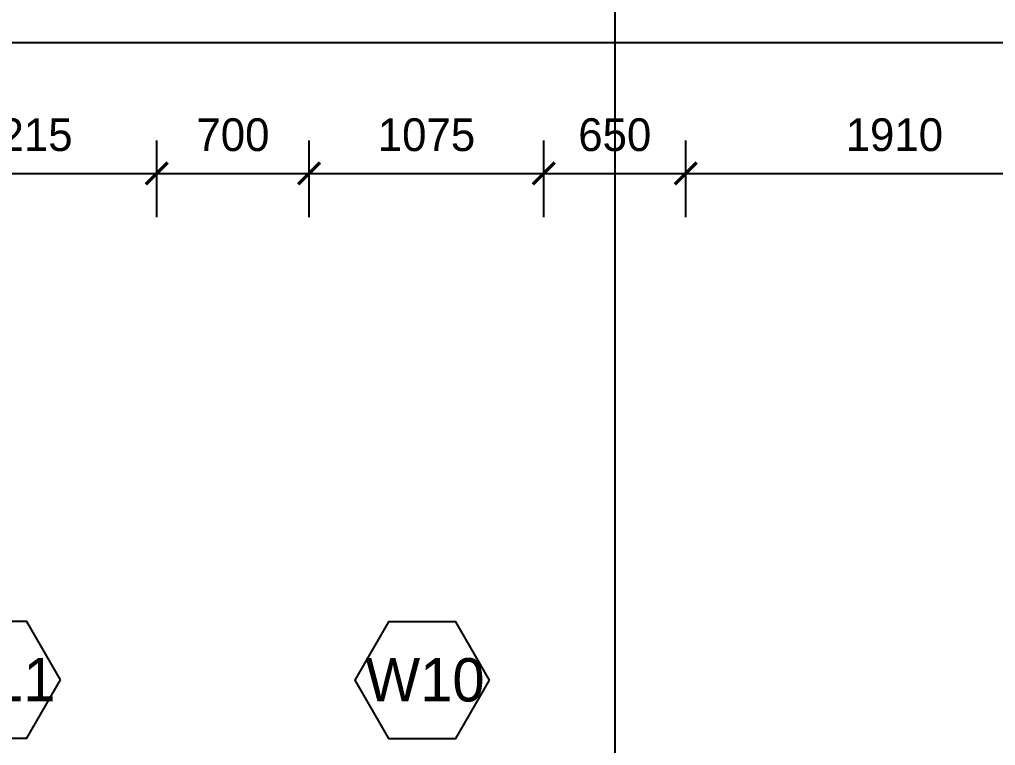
# Model space of a CAD drawing. Header units: millimetres. Extents: x 173236 to 801264, y -94969 to 615039.
# Drawn here: x 640923 to 645394, y 105647 to 108973 of the extents above; entities that cross this region are included whole.
import ezdxf
from ezdxf.enums import TextEntityAlignment as Align

# ---------------------------------------------------------------- set-up
doc = ezdxf.new("R2010")
doc.units = ezdxf.units.MM
doc.header["$MEASUREMENT"] = 0
doc.header["$PDMODE"] = 2
doc.layers.add('00-Def-points', color=7, linetype='Continuous', plot=False)
for name, color, linetype in [('VOX-A-ANNO-DIMS', 160, 'Continuous'), ('VOX-A-ANNO-GRID-LINE', 254, 'Continuous'), ('VOX-A-ANNO-WNTAG', 183, 'Continuous')]:
    doc.layers.add(name, color=color, linetype=linetype)
doc.styles.add('1.5 mm Rotis Annotative', font='', dxfattribs={"height": 1.5})
doc.styles.add('2 mm Rotis Annotative', font='', dxfattribs={"height": 2})
doc.styles.get('1.5 mm Rotis Annotative').set_extended_font_data('Rotis Sans Serif')
doc.styles.get('2 mm Rotis Annotative').set_extended_font_data('Rotis Sans Serif')
doc.dimstyles.new('1.5 mm Rotis Annotative', dxfattribs={"dimtxt": 1.5, "dimasz": 1, "dimexe": 1.5, "dimexo": 0, "dimgap": 1, "dimtad": 1, "dimdec": 0, "dimrnd": 5, "dimzin": 0, "dimdsep": 46, "dimtxsty": '1.5 mm Rotis Annotative', "dimblk": 'ARCHTICK', "dimcen": 0.09, "dimdle": 1, "dimadec": 0, "dimazin": 0, "dimtfac": 1, "dimtdec": 0, "dimtofl": 0, "dimtmove": 1, "dimatfit": 3, "dimfxl": 2, "dimfxlon": 1, "dimtolj": 1, "dimtzin": 0, "dimarcsym": 0})

# ---------------------------------------------------------------- blocks, each defined once
blk = doc.blocks.new('dd')
at = {"layer": 'VOX-A-ANNO-GRID-LINE', "transparency": 33554610}
blk.add_line((711725.6, 167520.5), (711725.6, 143590.4), dxfattribs=at)
blk = doc.blocks.new('VOX-A-WINDOW-TAG')
at = {"layer": 'VOX-A-ANNO-WNTAG'}
blk.add_lwpolyline([(3.114, -0.014), (1.571, 2.658), (-1.515, 2.658), (-3.059, -0.014), (-1.515, -2.687), (1.571, -2.687)], close=True, dxfattribs=at)
at = {"style": '2 mm Rotis Annotative', "flags": 1}
blk.add_attdef('WINDOWDIMENSION', text='', height=1.984, dxfattribs=at).set_placement((0.451, -3.053), align=Align.MIDDLE_CENTER)
at = {"layer": 'VOX-A-ANNO-WNTAG', "style": '2 mm Rotis Annotative'}
blk.add_attdef('W1', text='', height=1.984, dxfattribs=at).set_placement((0.163, 0.003), align=Align.MIDDLE)
blk = doc.blocks.new('DOOR & WINDOW')
at = {"xscale": 100, "yscale": 100, "zscale": 100}
for p, values in [((755738.9, 153023.5), {'W1': 'W11'}), ((757704.1, 153022.3), {'W1': 'W10'})]:
    blk.add_blockref('VOX-A-WINDOW-TAG', p, dxfattribs=at).add_auto_attribs(values)
blk = doc.blocks.new('_ArchTick')
at = {"color": 0, "linetype": 'ByBlock', "const_width": 0.15}
blk.add_lwpolyline([(-0.5, -0.5), (0.5, 0.5)], dxfattribs=at)
blk = doc.blocks.new('*D499')
at = {"layer": 'Defpoints', "color": 0, "transparency": 16777216}
for p in [(641676.7, 174989.1), (640459.2, 171886.3), (641676.7, 171886.3)]:
    blk.add_point(p, dxfattribs=at)
at = {"layer": 'VOX-A-ANNO-DIMS', "color": 0, "lineweight": -2, "transparency": 16777216}
for p, q in [((640459.2, 174789.1), (640459.2, 175139.1)), ((641676.7, 174789.1), (641676.7, 175139.1)), ((640359.2, 174989.1), (641776.7, 174989.1))]:
    blk.add_line(p, q, dxfattribs=at)
at = {"layer": 'VOX-A-ANNO-DIMS', "color": 0, "lineweight": -2, "transparency": 16777216, "xscale": 100, "yscale": 100, "zscale": 100}
for p, rotation in [((640459.2, 174989.1), 180.00000000007), ((641676.7, 174989.1), 7.002309186710079e-11)]:
    blk.add_blockref('_ArchTick', p, dxfattribs=dict(at, rotation=rotation))
at = {"layer": 'VOX-A-ANNO-DIMS', "color": 0, "transparency": 16777216, "insert": (641068, 175165.3), "char_height": 150, "attachment_point": 5, "style": '1.5 mm Rotis Annotative'}
blk.add_mtext('\\A1;1215', dxfattribs=at)
blk = doc.blocks.new('*D500')
at = {"layer": 'Defpoints', "color": 0, "transparency": 16777216}
for p in [(642374.8, 174989.1), (641676.7, 171886.3), (642374.8, 171886.3)]:
    blk.add_point(p, dxfattribs=at)
at = {"layer": 'VOX-A-ANNO-DIMS', "color": 0, "lineweight": -2, "transparency": 16777216}
for p, q in [((641676.7, 174789.1), (641676.7, 175139.1)), ((642374.8, 174789.1), (642374.8, 175139.1)), ((641576.7, 174989.1), (642474.8, 174989.1))]:
    blk.add_line(p, q, dxfattribs=at)
at = {"layer": 'VOX-A-ANNO-DIMS', "color": 0, "lineweight": -2, "transparency": 16777216, "xscale": 100, "yscale": 100, "zscale": 100}
for p, rotation in [((641676.7, 174989.1), 180.00000000007), ((642374.8, 174989.1), 7.002309186710079e-11)]:
    blk.add_blockref('_ArchTick', p, dxfattribs=dict(at, rotation=rotation))
at = {"layer": 'VOX-A-ANNO-DIMS', "color": 0, "transparency": 16777216, "insert": (642025.8, 175165.3), "char_height": 150, "attachment_point": 5, "style": '1.5 mm Rotis Annotative'}
blk.add_mtext('\\A1;700', dxfattribs=at)
blk = doc.blocks.new('*D501')
at = {"layer": 'Defpoints', "color": 0, "transparency": 16777216}
for p in [(643449.8, 174989.1), (642374.8, 171886.3), (643449.8, 171886.4)]:
    blk.add_point(p, dxfattribs=at)
at = {"layer": 'VOX-A-ANNO-DIMS', "color": 0, "lineweight": -2, "transparency": 16777216}
for p, q in [((642374.8, 174789.1), (642374.8, 175139.1)), ((643449.8, 174789.1), (643449.8, 175139.1)), ((642274.8, 174989.1), (643549.8, 174989.1))]:
    blk.add_line(p, q, dxfattribs=at)
at = {"layer": 'VOX-A-ANNO-DIMS', "color": 0, "lineweight": -2, "transparency": 16777216, "xscale": 100, "yscale": 100, "zscale": 100}
for p, rotation in [((642374.8, 174989.1), 180.00000000007), ((643449.8, 174989.1), 7.002309186710079e-11)]:
    blk.add_blockref('_ArchTick', p, dxfattribs=dict(at, rotation=rotation))
at = {"layer": 'VOX-A-ANNO-DIMS', "color": 0, "transparency": 16777216, "insert": (642912.3, 175165.3), "char_height": 150, "attachment_point": 5, "style": '1.5 mm Rotis Annotative'}
blk.add_mtext('\\A1;1075', dxfattribs=at)
blk = doc.blocks.new('*D502')
at = {"layer": 'Defpoints', "color": 0, "transparency": 16777216}
for p in [(644099.8, 174989.1), (643449.8, 171886.4), (644099.8, 171886.3)]:
    blk.add_point(p, dxfattribs=at)
at = {"layer": 'VOX-A-ANNO-DIMS', "color": 0, "lineweight": -2, "transparency": 16777216}
for p, q in [((643449.8, 174789.1), (643449.8, 175139.1)), ((644099.8, 174789.1), (644099.8, 175139.1)), ((643349.8, 174989.1), (644199.8, 174989.1))]:
    blk.add_line(p, q, dxfattribs=at)
at = {"layer": 'VOX-A-ANNO-DIMS', "color": 0, "lineweight": -2, "transparency": 16777216, "xscale": 100, "yscale": 100, "zscale": 100}
for p, rotation in [((643449.8, 174989.1), 180.00000000007), ((644099.8, 174989.1), 7.002309186710079e-11)]:
    blk.add_blockref('_ArchTick', p, dxfattribs=dict(at, rotation=rotation))
at = {"layer": 'VOX-A-ANNO-DIMS', "color": 0, "transparency": 16777216, "insert": (643774.8, 175165.3), "char_height": 150, "attachment_point": 5, "style": '1.5 mm Rotis Annotative'}
blk.add_mtext('\\A1;650', dxfattribs=at)
blk = doc.blocks.new('*D503')
at = {"layer": 'Defpoints', "color": 0, "transparency": 16777216}
for p in [(646011.1, 174989.1), (644099.8, 171886.3), (646011.1, 171179.2)]:
    blk.add_point(p, dxfattribs=at)
at = {"layer": 'VOX-A-ANNO-DIMS', "color": 0, "lineweight": -2, "transparency": 16777216}
for p, q in [((644099.8, 174789.1), (644099.8, 175139.1)), ((646011.1, 174789.1), (646011.1, 175139.1)), ((643999.8, 174989.1), (646111.1, 174989.1))]:
    blk.add_line(p, q, dxfattribs=at)
at = {"layer": 'VOX-A-ANNO-DIMS', "color": 0, "lineweight": -2, "transparency": 16777216, "xscale": 100, "yscale": 100, "zscale": 100}
for p, rotation in [((644099.8, 174989.1), 180.00000000007), ((646011.1, 174989.1), 7.002309186710079e-11)]:
    blk.add_blockref('_ArchTick', p, dxfattribs=dict(at, rotation=rotation))
at = {"layer": 'VOX-A-ANNO-DIMS', "color": 0, "transparency": 16777216, "insert": (645055.5, 175165.3), "char_height": 150, "attachment_point": 5, "style": '1.5 mm Rotis Annotative'}
blk.add_mtext('\\A1;1910', dxfattribs=at)
blk = doc.blocks.new('DIM')
at = {"layer": '00-Def-points'}
for points in [[(633874.5, 175589.1), (655399.6, 175589.1), (655399.6, 157664.9), (633874.5, 157664.9)], [(634474.5, 174989.1), (654799.6, 174989.1), (654799.6, 158264.9), (634474.5, 158264.9)]]:
    blk.add_lwpolyline(points, close=True, dxfattribs=at)
at = {"layer": 'VOX-A-ANNO-DIMS'}
for base, p1, p2, picture, middle in [((641676.6983, 174989.1145), (640459.2407, 171886.3384), (641676.6983, 171886.3384), '*D499', (641067.9695, 175165.3101)), ((642374.8, 174989.1), (641676.7, 171886.3), (642374.8, 171886.3), '*D500', (642025.8, 175165.3)), ((643449.8, 174989.1), (642374.8, 171886.3), (643449.8, 171886.4), '*D501', (642912.3, 175165.3)), ((644099.8, 174989.1), (643449.8, 171886.4), (644099.8, 171886.3), '*D502', (643774.8, 175165.3)), ((646011.1, 174989.1), (644099.8, 171886.3), (646011.1, 171179.2), '*D503', (645055.5, 175165.3))]:
    dim = blk.add_linear_dim(base=base, p1=p1, p2=p2, angle=180, dimstyle='1.5 mm Rotis Annotative', dxfattribs=at)
    dim.commit()
    dim.dimension.update_dxf_attribs({"geometry": picture, "text_midpoint": middle})

msp = doc.modelspace()

# ---------------------------------------------------------------- block references
msp.add_blockref('DIM', (-125, -66721.2))
at = {"layer": '00-Def-points'}
msp.add_blockref('DOOR & WINDOW', (-114939.7, -47074.6), dxfattribs=at)
at = {"layer": 'VOX-A-ANNO-GRID-LINE'}
msp.add_blockref('dd', (-68075.9, -54931.2), dxfattribs=at)

doc.saveas('drawing.dxf')
